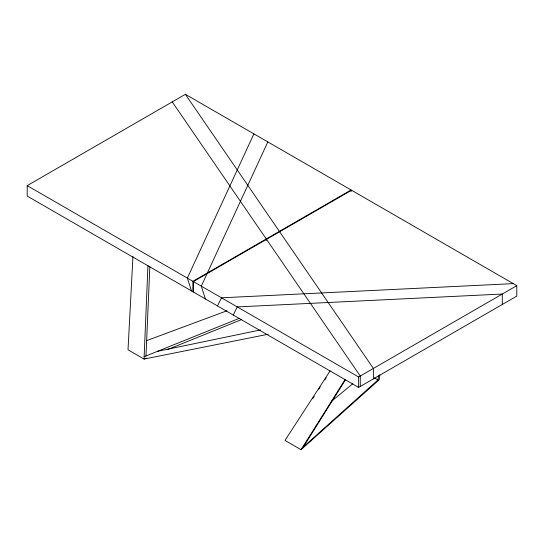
<?xml version="1.0" encoding="UTF-8"?>
<svg xmlns="http://www.w3.org/2000/svg" width="544" height="544" viewBox="0 0 544 544"><rect width="100%" height="100%" fill="white"/><g stroke="black" fill="none" stroke-linecap="round" stroke-linejoin="round"><path stroke-width="0.82" d="M147.954 265.438L144.044 359.06L268.226 334.227M145.976 355.98L149.865 266.254M132.947 256.557L128.017 349.806L144.044 359.06L146.411 358.108M379.868 374.714L379.188 379.753L301.016 449.684L284.981 440.429L330.099 370.913M345.766 379.338L303.43 446.882L377.964 379.964L378.542 375.782M253.898 133.872L187.367 278.106L191.515 290.938M207.053 273.666L201.294 286.151L205.442 298.982M207.38 272.959L267.825 141.916M217.478 305.932L221.496 297.813L513.284 283.628M233.254 315.037L237.272 306.925L502.289 294.039L502.289 304.477M301.016 449.684L345.202 379.426M312.807 398.473L314.187 396.338M318.791 389.212L320.178 387.07M324.782 379.943L326.162 377.801M331.874 401.003L352.764 383.744M193.365 292.006L193.365 281.568L351.54 190.244L516.8 285.661L516.8 296.092L358.618 387.416L27.2 196.071L27.2 185.64L185.382 94.316L351.091 189.985L351.091 191.59M27.2 185.64L192.909 281.309L351.091 189.985M193.365 281.568L358.618 376.978L516.8 285.661M167.647 349.506L241.529 319.593M144.072 356.748L239.414 318.281M146.703 340.585L226.889 310.814M157.556 351.308L260.494 329.936M374.394 377.903L377.964 379.964M185.382 94.316L279.385 231.384M279.643 231.758L373.395 368.451L373.395 378.889M172.244 101.898L266.254 238.966L266.254 240.57M266.512 239.34L360.264 376.033L360.264 386.471M358.618 376.978L358.618 387.416M192.909 281.309L192.909 291.747"/></g></svg>
